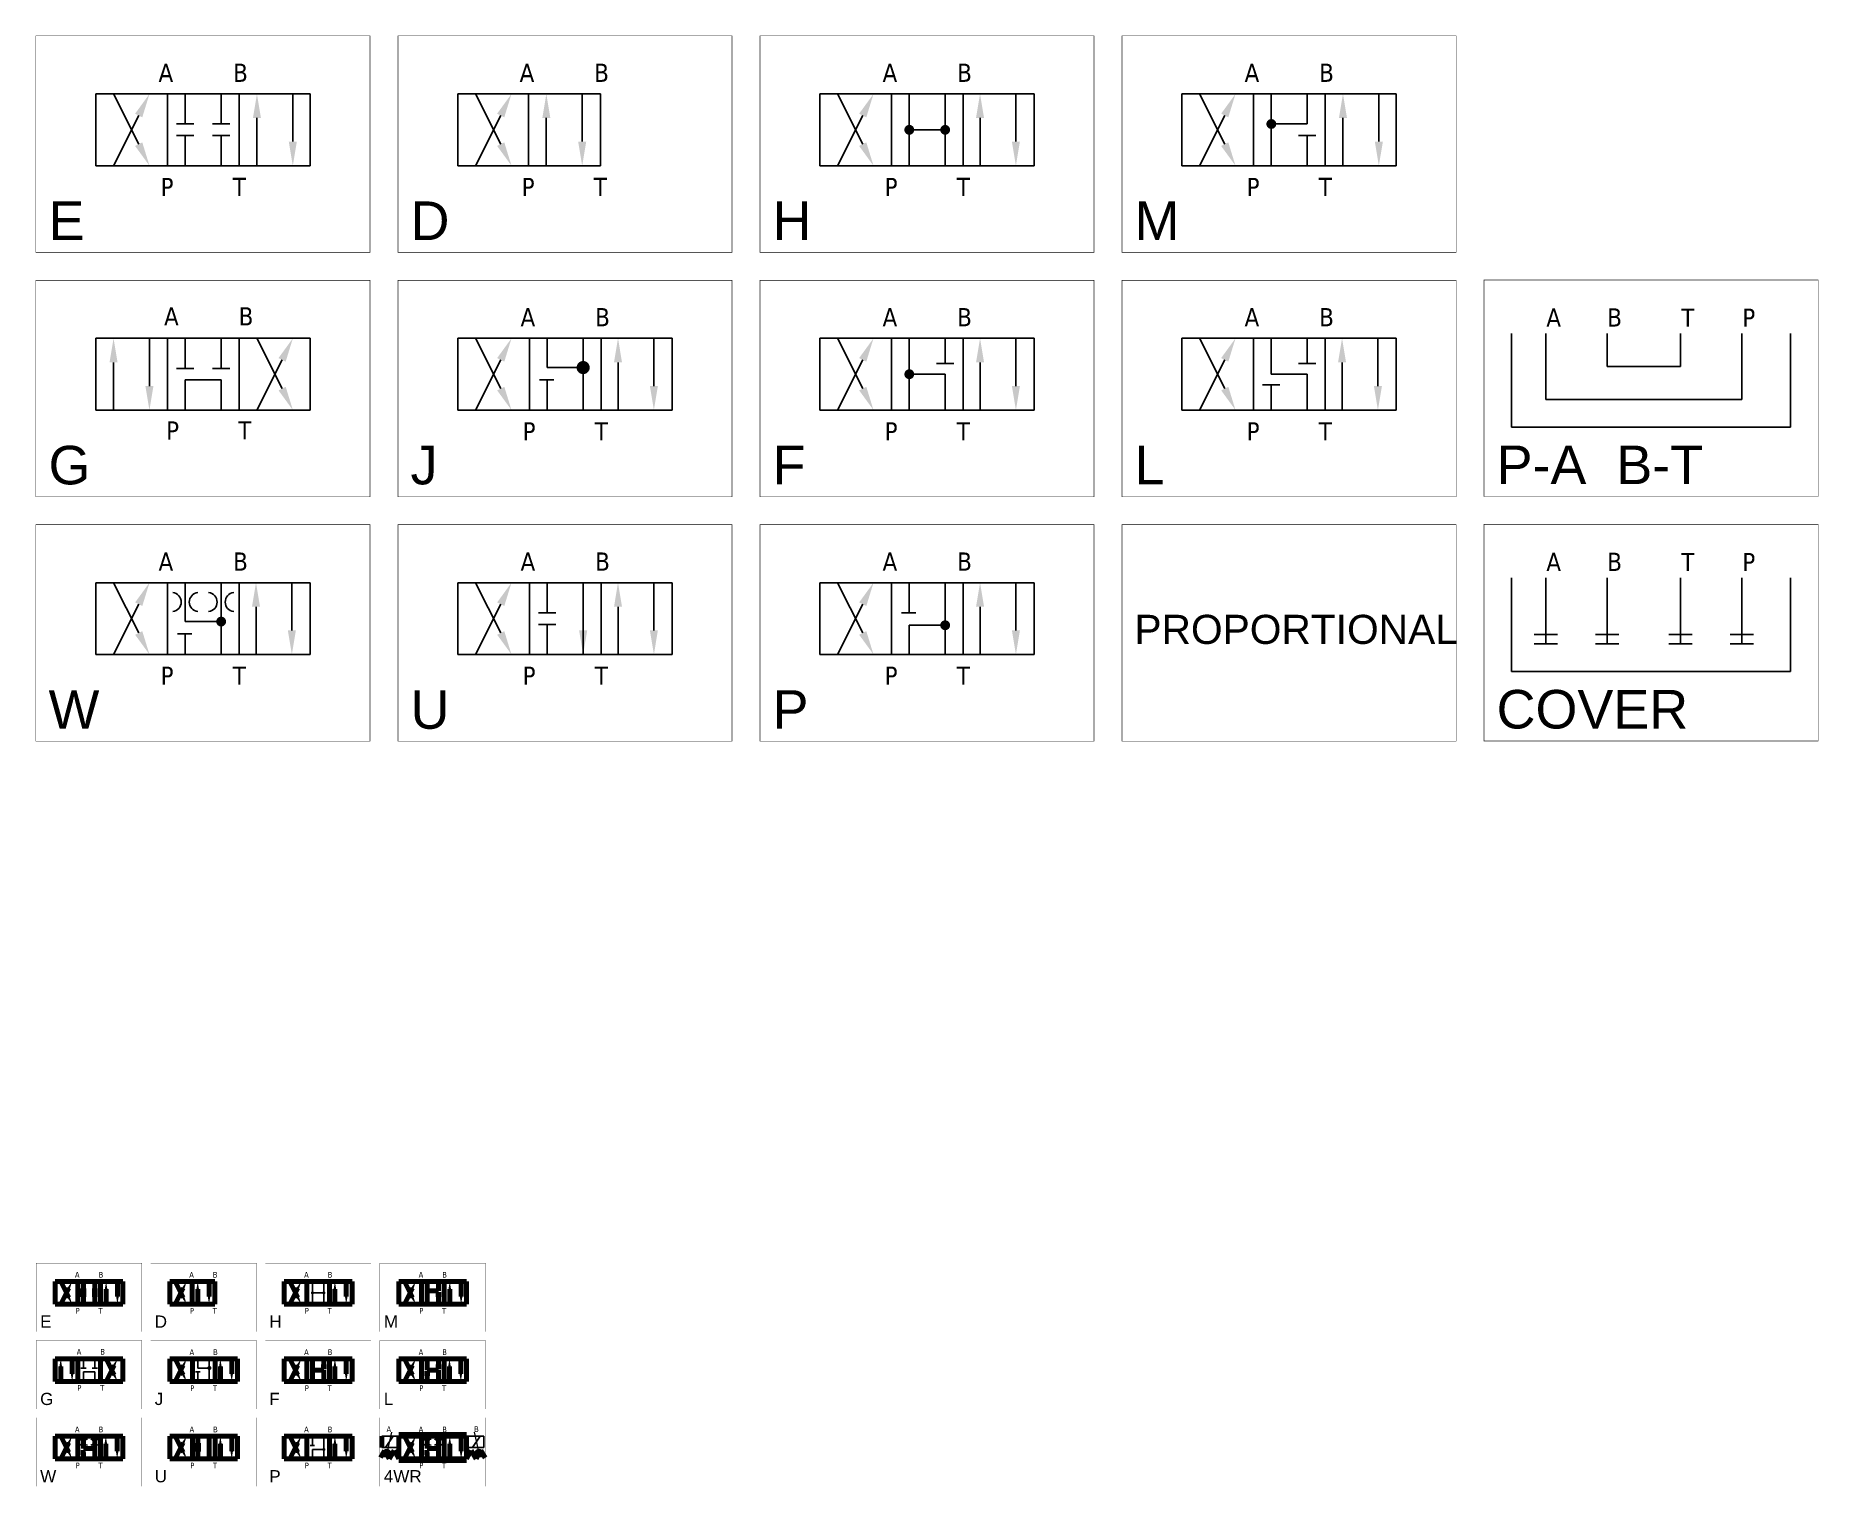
# Model space of a CAD drawing. Header units: inches. Extents: x 2.02 to 11.26, y 2.44 to 9.96.
import ezdxf
from ezdxf.enums import TextEntityAlignment as Align

# ---------------------------------------------------------------- set-up
doc = ezdxf.new("R2010")
doc.units = ezdxf.units.IN
doc.header["$MEASUREMENT"] = 0
for name, color, linetype in [('L1SL', 2, 'Continuous'), ('LINE', 7, 'Continuous'), ('TEXT', 1, 'Continuous')]:
    doc.layers.add(name, color=color, linetype=linetype)
doc.styles.add('SIMPLEX', font='tahoma.ttf')
doc.styles.get("Standard").update_dxf_attribs({"font": 'arial.ttf'})

# ---------------------------------------------------------------- blocks, each defined once
blk = doc.blocks.new('3C')
at = {"layer": 'LINE'}
for p, q in [((0, 0.3726), (0, 0.2166)), ((0.186, 0.3726), (0.186, 0.2166)), ((0.045, 0.2166), (-0.045, 0.2166)), ((0.231, 0.2166), (0.141, 0.2166)), ((0, 0), (0, 0.1563)), ((0.186, 0.1563), (0, 0.1563)), ((0.186, 0), (0.186, 0.1563))]:
    blk.add_line(p, q, dxfattribs=at)
blk = doc.blocks.new('2C')
at = {"layer": 'LINE'}
for p, q in [((0, 0), (0, 0.3726)), ((0.186, 0), (0.186, 0.3726)), ((0.186, 0.1863), (0, 0.1863))]:
    blk.add_line(p, q, dxfattribs=at)
blk = doc.blocks.new('DOT')
at = {"const_width": 0.034}
blk.add_lwpolyline([(-0.017, 0, 1), (0.017, 0, 1)], format="xyb", close=True, dxfattribs=at)
blk = doc.blocks.new('7C')
at = {"layer": 'LINE'}
for p, q in [((0, 0.3726), (0, 0.2208)), ((0.186, 0.3726), (0.186, 0.2208)), ((0, 0.2208), (0.186, 0.2208)), ((0.186, 0.2208), (0.186, 0.1563)), ((-0.0405, 0.1563), (0.0347, 0.1563)), ((0, 0), (0, 0.1563)), ((0.186, 0), (0.186, 0.1563))]:
    blk.add_line(p, q, dxfattribs=at)
blk = doc.blocks.new('orifice')
at = {"layer": 'LINE'}
for centre, start, end in [((-0.094, 0), 276.3952, 83.6048), ((0.094, 0), 96.3952, 263.6048)]:
    blk.add_arc(centre, 0.0661, start, end, dxfattribs=at)
blk = doc.blocks.new('S2', base_point=(-18.964, -16.127))
at = {"layer": 'LINE'}
for p, q in [((-18.964, -16.127), (-19.244, -16.127)), ((-19.244, -16.127), (-19.244, -16.313)), ((-19.244, -16.313), (-18.964, -16.313)), ((-19.181, -16.313), (-19.057, -16.127))]:
    blk.add_line(p, q, dxfattribs=at)
blk = doc.blocks.new('S1', base_point=(-17.853, -16.127))
at = {"layer": 'LINE'}
for p, q in [((-17.853, -16.127), (-17.57, -16.127)), ((-17.57, -16.313), (-17.853, -16.313)), ((-17.756, -16.313), (-17.632, -16.127)), ((-17.57, -16.127), (-17.57, -16.313))]:
    blk.add_line(p, q, dxfattribs=at)
blk = doc.blocks.new('BREAK')
at = {"layer": 'LINE'}
for p, q in [((-0.0606, 0.0492), (0.0606, 0.0492)), ((-0.0606, 0), (0.0606, 0))]:
    blk.add_line(p, q, dxfattribs=at)

msp = doc.modelspace()

# ---------------------------------------------------------------- hatches: boundary and pattern name
at = {"lineweight": 200}
h = msp.add_hatch(color=7, dxfattribs=at)
h.dxf.hatch_style = 2
h.paths.add_polyline_path([(3.8332, 2.5914), (3.847, 2.6179), (3.8319, 2.6213)])
h = msp.add_hatch(color=7, dxfattribs=at)
h.dxf.hatch_style = 2
h.paths.add_polyline_path([(4.3194, 2.5914), (4.3207, 2.6213), (4.3056, 2.6179)])

# ---------------------------------------------------------------- linework, layer by layer
at = {"transparency": 33554687}
for p, q in [((10.1669, 8.2478), (10.5469, 8.2478)), ((9.8487, 8.0763), (10.8652, 8.0763))]:
    msp.add_line(p, q, dxfattribs=at)
at = {"color": 7, "lineweight": 15, "transparency": 33554687, "extrusion": (0, 0, -1)}
for points in [[(-3.8621, 2.7212), (-3.8395, 2.6196)], [(-4.2905, 2.7212), (-4.3131, 2.6196)]]:
    msp.add_lwpolyline(points, dxfattribs=at)
at = {"color": 7, "lineweight": 200, "transparency": 33554687, "extrusion": (0, 0, -1)}
for points in [[(-3.847, 2.6179), (-3.8319, 2.6213)], [(-3.8319, 2.6213), (-3.8332, 2.5914)], [(-3.8332, 2.5914), (-3.847, 2.6179)], [(-4.3056, 2.6179), (-4.3207, 2.6213)], [(-4.3194, 2.5914), (-4.3056, 2.6179)], [(-4.3207, 2.6213), (-4.3194, 2.5914)]]:
    msp.add_lwpolyline(points, dxfattribs=at)
at = {"lineweight": 200, "extrusion": (0, 0, -1)}
for points in [[(-3.8332, 2.5914), (-3.847, 2.6179), (-3.8319, 2.6213)], [(-4.3194, 2.5914), (-4.3207, 2.6213), (-4.3056, 2.6179)]]:
    msp.add_lwpolyline(points, close=True, dxfattribs=at)
at = {"layer": 'L1SL', "color": 7, "lineweight": -3, "transparency": 33554687}
for p, q in [((2.3293, 9.6621), (3.4399, 9.6621)), ((2.3293, 9.2894), (2.3293, 9.6621)), ((2.5513, 9.4012), (2.4209, 9.6621)), ((2.7011, 9.2894), (2.7011, 9.6621)), ((2.7928, 9.5061), (2.7928, 9.6621)), ((2.9788, 9.5061), (2.9788, 9.6621)), ((3.0729, 9.2894), (3.0729, 9.6621)), ((3.3504, 9.4144), (3.3504, 9.6621)), ((3.4399, 9.6621), (3.4399, 9.2894)), ((2.5513, 9.5502), (2.4209, 9.2894)), ((3.1644, 9.5371), (3.1644, 9.2894)), ((2.8378, 9.5061), (2.7478, 9.5061)), ((2.8378, 9.4458), (2.7478, 9.4458)), ((2.7928, 9.4458), (2.7928, 9.2894)), ((3.0238, 9.5061), (2.9338, 9.5061)), ((3.0238, 9.4458), (2.9338, 9.4458)), ((2.9788, 9.4458), (2.9788, 9.2894)), ((3.4399, 9.2894), (2.3293, 9.2894))]:
    msp.add_line(p, q, dxfattribs=at)
at = {"layer": 'L1SL', "color": 7, "lineweight": 200, "transparency": 33554687}
for p, q in [((2.1179, 3.5021), (2.4693, 3.5021)), ((2.1179, 3.3842), (2.1179, 3.5021)), ((2.1882, 3.4196), (2.1469, 3.5021)), ((2.1882, 3.4667), (2.1469, 3.3842)), ((2.2356, 3.3842), (2.2356, 3.5021)), ((2.2788, 3.4527), (2.2503, 3.4527)), ((2.2788, 3.4337), (2.2503, 3.4337)), ((2.2646, 3.4527), (2.2646, 3.5021)), ((2.2646, 3.4337), (2.2646, 3.3842)), ((2.3377, 3.4527), (2.3092, 3.4527)), ((2.3377, 3.4337), (2.3092, 3.4337)), ((2.3234, 3.4527), (2.3234, 3.5021)), ((2.3234, 3.4337), (2.3234, 3.3842)), ((2.3532, 3.3842), (2.3532, 3.5021)), ((2.3822, 3.4625), (2.3822, 3.3842)), ((2.441, 3.4237), (2.441, 3.5021)), ((2.4693, 3.5021), (2.4693, 3.3842)), ((2.4693, 3.3842), (2.1179, 3.3842))]:
    msp.add_line(p, q, dxfattribs=at)
at = {"layer": 'L1SL', "color": 6}
for points, const_width in [([(2.0182, 8.8399), (2.0182, 9.963), (3.751, 9.963), (3.751, 8.8399)], 0.00257), ([(3.8955, 8.8399), (3.8955, 9.963), (5.6283, 9.963), (5.6283, 8.8399)], 0.00257), ([(5.7728, 8.8399), (5.7728, 9.963), (7.5056, 9.963), (7.5056, 8.8399)], 0.00257), ([(7.6501, 8.8399), (7.6501, 9.963), (9.3829, 9.963), (9.3829, 8.8399)], 0.00257), ([(2.0182, 7.5723), (2.0182, 8.6954), (3.751, 8.6954), (3.751, 7.5723)], 0.00257), ([(3.8955, 7.5723), (3.8955, 8.6954), (5.6283, 8.6954), (5.6283, 7.5723)], 0.00257), ([(5.7728, 7.5723), (5.7728, 8.6954), (7.5056, 8.6954), (7.5056, 7.5723)], 0.00257), ([(7.6501, 7.5723), (7.6501, 8.6954), (9.3829, 8.6954), (9.3829, 7.5723)], 0.00257), ([(9.5274, 7.5736), (9.5274, 8.6967), (11.2602, 8.6967), (11.2602, 7.5736)], 0.00257), ([(2.0182, 6.3046), (2.0182, 7.4278), (3.751, 7.4278), (3.751, 6.3046)], 0.00257), ([(3.8955, 6.3046), (3.8955, 7.4278), (5.6283, 7.4278), (5.6283, 6.3046)], 0.00257), ([(5.7728, 6.3046), (5.7728, 7.4278), (7.5056, 7.4278), (7.5056, 6.3046)], 0.00257), ([(7.6501, 6.3046), (7.6501, 7.4278), (9.3829, 7.4278), (9.3829, 6.3046)], 0.00257), ([(9.5274, 6.3059), (9.5274, 7.429), (11.2602, 7.429), (11.2602, 6.3059)], 0.00257), ([(2.0194, 3.2419), (2.0194, 3.5973), (2.5678, 3.5973), (2.5678, 3.2419)], 0.000812), ([(2.6135, 3.2419), (2.6135, 3.5973), (3.1618, 3.5973), (3.1618, 3.2419)], 0.000812), ([(3.2076, 3.2419), (3.2076, 3.5973), (3.7559, 3.5973), (3.7559, 3.2419)], 0.000812), ([(3.8016, 3.2419), (3.8016, 3.5973), (4.35, 3.5973), (4.35, 3.2419)], 0.000812), ([(2.0194, 2.8408), (2.0194, 3.1962), (2.5678, 3.1962), (2.5678, 2.8408)], 0.000812), ([(2.6135, 2.8408), (2.6135, 3.1962), (3.1618, 3.1962), (3.1618, 2.8408)], 0.000812), ([(3.2076, 2.8408), (3.2076, 3.1962), (3.7559, 3.1962), (3.7559, 2.8408)], 0.000812), ([(3.8016, 2.8408), (3.8016, 3.1962), (4.35, 3.1962), (4.35, 2.8408)], 0.000812), ([(2.0194, 2.4397), (2.0194, 2.7951), (2.5678, 2.7951), (2.5678, 2.4397)], 0.000812), ([(2.6135, 2.4397), (2.6135, 2.7951), (3.1618, 2.7951), (3.1618, 2.4397)], 0.000812), ([(3.2076, 2.4397), (3.2076, 2.7951), (3.7559, 2.7951), (3.7559, 2.4397)], 0.000812), ([(3.8016, 2.4397), (3.8016, 2.7951), (4.35, 2.7951), (4.35, 2.4397)], 0.000812)]:
    msp.add_lwpolyline(points, close=True, dxfattribs=dict(at, const_width=const_width))
at = {"layer": 'L1SL', "color": 7, "lineweight": -3, "transparency": 33554687}
for points in [[(2.5699, 9.5409), (2.5327, 9.5596), (2.6072, 9.6621)], [(3.1436, 9.5371), (3.1853, 9.5371), (3.1644, 9.6621)], [(2.5327, 9.3919), (2.5699, 9.4106), (2.6072, 9.2894)], [(3.3713, 9.4144), (3.3296, 9.4144), (3.3504, 9.2894)]]:
    msp.add_solid(points, dxfattribs=at)
at = {"layer": 'L1SL', "color": 7, "lineweight": 200, "transparency": 33554687}
for points in [[(2.1941, 3.4638), (2.1823, 3.4697), (2.2058, 3.5021)], [(2.1823, 3.4166), (2.1941, 3.4225), (2.2058, 3.3842)], [(2.3756, 3.4625), (2.3888, 3.4625), (2.3822, 3.5021)], [(2.4476, 3.4237), (2.4344, 3.4237), (2.441, 3.3842)]]:
    msp.add_solid(points, dxfattribs=at)
at = {"layer": 'LINE', "color": 7}
for p, q in [((4.5735, 9.6621), (4.2066, 9.6621)), ((4.2066, 9.6621), (4.2066, 9.2894)), ((4.4286, 9.4012), (4.2982, 9.6621)), ((4.5735, 9.2894), (4.5735, 9.6621)), ((4.5735, 9.6621), (4.9454, 9.6621)), ((4.8511, 9.4144), (4.8511, 9.6621)), ((4.9454, 9.2894), (4.9454, 9.6621)), ((6.0839, 9.6621), (7.1945, 9.6621)), ((6.0839, 9.2894), (6.0839, 9.6621)), ((6.3059, 9.4012), (6.1755, 9.6621)), ((6.4557, 9.2894), (6.4557, 9.6621)), ((6.8275, 9.2894), (6.8275, 9.6621)), ((7.1002, 9.4144), (7.1002, 9.6621)), ((7.1945, 9.6621), (7.1945, 9.2894)), ((7.9612, 9.6621), (9.0718, 9.6621)), ((7.9612, 9.2894), (7.9612, 9.6621)), ((8.1832, 9.4012), (8.0528, 9.6621)), ((8.333, 9.2894), (8.333, 9.6621)), ((8.7048, 9.2894), (8.7048, 9.6621)), ((8.9823, 9.4144), (8.9823, 9.6621)), ((9.0718, 9.6621), (9.0718, 9.2894)), ((4.4286, 9.5502), (4.2982, 9.2894)), ((4.6651, 9.5371), (4.6651, 9.2894)), ((6.3059, 9.5502), (6.1755, 9.2894)), ((6.9142, 9.5371), (6.9142, 9.2894)), ((8.1832, 9.5502), (8.0528, 9.2894)), ((8.7963, 9.5371), (8.7963, 9.2894)), ((4.2066, 9.2894), (4.5735, 9.2894)), ((4.9454, 9.2894), (4.5735, 9.2894)), ((7.1945, 9.2894), (6.0839, 9.2894)), ((9.0718, 9.2894), (7.9612, 9.2894)), ((9.8487, 8.4193), (9.8487, 8.0763)), ((10.1669, 8.4193), (10.1669, 8.2478)), ((10.5469, 8.4193), (10.5469, 8.2478)), ((10.8652, 8.4193), (10.8652, 8.0763)), ((2.3293, 8.3944), (3.4399, 8.3944)), ((2.3293, 8.0218), (2.3293, 8.3944)), ((2.6068, 8.1468), (2.6068, 8.3944)), ((2.7011, 8.0218), (2.7011, 8.3944)), ((3.0729, 8.0218), (3.0729, 8.3944)), ((3.2949, 8.1336), (3.1645, 8.3944)), ((3.4399, 8.3944), (3.4399, 8.0218)), ((4.2066, 8.0218), (4.2066, 8.3944)), ((4.2066, 8.3944), (5.3172, 8.3944)), ((4.4286, 8.1336), (4.2982, 8.3944)), ((4.5784, 8.0218), (4.5784, 8.3944)), ((4.9502, 8.0218), (4.9502, 8.3944)), ((5.2229, 8.1468), (5.2229, 8.3944)), ((5.3172, 8.3944), (5.3172, 8.0218)), ((6.0839, 8.3944), (7.1945, 8.3944)), ((6.0839, 8.0218), (6.0839, 8.3944)), ((6.3059, 8.1336), (6.1755, 8.3944)), ((6.4557, 8.0218), (6.4557, 8.3944)), ((6.5474, 8.0218), (6.5474, 8.3944)), ((6.7334, 8.3944), (6.7334, 8.2634)), ((6.8275, 8.0218), (6.8275, 8.3944)), ((7.1002, 8.1468), (7.1002, 8.3944)), ((7.1945, 8.3944), (7.1945, 8.0218)), ((7.9612, 8.3944), (9.0718, 8.3944)), ((7.9612, 8.0218), (7.9612, 8.3944)), ((8.1832, 8.1336), (8.0528, 8.3944)), ((8.333, 8.0218), (8.333, 8.3944)), ((8.4247, 8.2081), (8.4247, 8.3944)), ((8.6107, 8.3944), (8.6107, 8.2634)), ((8.7048, 8.0218), (8.7048, 8.3944)), ((8.9775, 8.1468), (8.9775, 8.3944)), ((9.0718, 8.3944), (9.0718, 8.0218)), ((2.4208, 8.2694), (2.4208, 8.0218)), ((3.2949, 8.2826), (3.1645, 8.0218)), ((4.4286, 8.2826), (4.2982, 8.0218)), ((5.0369, 8.2694), (5.0369, 8.0218)), ((6.3059, 8.2826), (6.1755, 8.0218)), ((6.7784, 8.2634), (6.6884, 8.2634)), ((6.9142, 8.2694), (6.9142, 8.0218)), ((8.1832, 8.2826), (8.0528, 8.0218)), ((8.6557, 8.2634), (8.5657, 8.2634)), ((8.7915, 8.2694), (8.7915, 8.0218)), ((6.7334, 8.2081), (6.5474, 8.2081)), ((6.7334, 8.0218), (6.7334, 8.2081)), ((8.3797, 8.1528), (8.4697, 8.1528)), ((8.6107, 8.2081), (8.4247, 8.2081)), ((8.4247, 8.0218), (8.4247, 8.1528)), ((8.6107, 8.0218), (8.6107, 8.2081)), ((3.4399, 8.0218), (2.3293, 8.0218)), ((5.3172, 8.0218), (4.2066, 8.0218)), ((7.1945, 8.0218), (6.0839, 8.0218)), ((9.0718, 8.0218), (7.9612, 8.0218)), ((2.3293, 6.7542), (2.3293, 7.1268)), ((2.3293, 7.1268), (3.4399, 7.1268)), ((2.5513, 6.866), (2.4209, 7.1268)), ((2.7011, 6.7542), (2.7011, 7.1268)), ((2.7928, 7.1268), (2.7928, 6.925)), ((2.9788, 7.1268), (2.9788, 6.925)), ((3.0729, 6.7542), (3.0729, 7.1268)), ((3.3456, 6.8792), (3.3456, 7.1268)), ((3.4399, 7.1268), (3.4399, 6.7542)), ((4.2066, 6.7542), (4.2066, 7.1268)), ((4.2066, 7.1268), (5.3172, 7.1268)), ((4.4286, 6.866), (4.2982, 7.1268)), ((4.5784, 6.7542), (4.5784, 7.1268)), ((4.9502, 6.7542), (4.9502, 7.1268)), ((5.2229, 6.8792), (5.2229, 7.1268)), ((5.3172, 7.1268), (5.3172, 6.7542)), ((6.0839, 6.7542), (6.0839, 7.1268)), ((6.0839, 7.1268), (7.1945, 7.1268)), ((6.3059, 6.866), (6.1755, 7.1268)), ((6.4557, 6.7542), (6.4557, 7.1268)), ((6.8275, 6.7542), (6.8275, 7.1268)), ((7.1002, 6.8792), (7.1002, 7.1268)), ((7.1945, 7.1268), (7.1945, 6.7542)), ((9.8487, 7.1517), (9.8487, 6.8087)), ((10.1669, 7.1517), (10.1669, 6.8087)), ((10.5469, 7.1517), (10.5469, 6.8087)), ((10.8652, 7.1517), (10.8652, 6.8087)), ((2.5513, 7.015), (2.4209, 6.7542)), ((3.1596, 7.0018), (3.1596, 6.7542)), ((4.4286, 7.015), (4.2982, 6.7542)), ((5.0369, 7.0018), (5.0369, 6.7542)), ((6.3059, 7.015), (6.1755, 6.7542)), ((6.9142, 7.0018), (6.9142, 6.7542)), ((2.7524, 6.8606), (2.8276, 6.8606)), ((2.7928, 6.925), (2.9788, 6.925)), ((2.7928, 6.7542), (2.7928, 6.8606)), ((2.9788, 6.925), (2.9788, 6.8606)), ((2.9788, 6.7542), (2.9788, 6.8606)), ((3.4399, 6.7542), (2.3293, 6.7542)), ((5.3172, 6.7542), (4.2066, 6.7542)), ((7.1945, 6.7542), (6.0839, 6.7542))]:
    msp.add_line(p, q, dxfattribs=at)
at = {"layer": 'LINE'}
for p, q in [((8.4247, 9.2894), (8.4247, 9.6621)), ((8.6107, 9.6621), (8.6107, 9.5061)), ((8.6107, 9.5061), (8.4247, 9.5061)), ((8.6557, 9.4458), (8.5657, 9.4458)), ((8.6107, 9.2894), (8.6107, 9.4458)), ((4.6701, 7.1268), (4.6701, 6.9708)), ((4.8561, 6.7542), (4.8561, 7.1268)), ((4.7151, 6.9708), (4.6251, 6.9708)), ((4.7151, 6.9106), (4.6251, 6.9106)), ((4.6701, 6.7542), (4.6701, 6.9106))]:
    msp.add_line(p, q, dxfattribs=at)
at = {"layer": 'LINE', "color": 6}
for p, q in [((9.6706, 7.934), (9.6706, 8.4193)), ((11.117, 8.4193), (11.117, 7.934)), ((11.117, 7.934), (9.6706, 7.934)), ((9.6706, 6.6664), (9.6706, 7.1517)), ((11.117, 7.1517), (11.117, 6.6664)), ((11.117, 6.6664), (9.6706, 6.6664))]:
    msp.add_line(p, q, dxfattribs=at)
at = {"layer": 'LINE', "color": 7, "lineweight": 200}
for p, q in [((2.8281, 3.5021), (2.712, 3.5021)), ((2.712, 3.5021), (2.712, 3.3842)), ((2.7822, 3.4196), (2.741, 3.5021)), ((2.7822, 3.4667), (2.741, 3.3842)), ((2.8281, 3.3842), (2.8281, 3.5021)), ((2.8281, 3.5021), (2.9457, 3.5021)), ((2.8571, 3.4625), (2.8571, 3.3842)), ((2.9159, 3.4237), (2.9159, 3.5021)), ((2.9457, 3.3842), (2.9457, 3.5021)), ((3.306, 3.5021), (3.6575, 3.5021)), ((3.306, 3.3842), (3.306, 3.5021)), ((3.3763, 3.4196), (3.335, 3.5021)), ((3.3763, 3.4667), (3.335, 3.3842)), ((3.4237, 3.3842), (3.4237, 3.5021)), ((3.5413, 3.3842), (3.5413, 3.5021)), ((3.5688, 3.4625), (3.5688, 3.3842)), ((3.6276, 3.4237), (3.6276, 3.5021)), ((3.6575, 3.5021), (3.6575, 3.3842)), ((3.9001, 3.5021), (4.2515, 3.5021)), ((3.9001, 3.3842), (3.9001, 3.5021)), ((3.9703, 3.4196), (3.9291, 3.5021)), ((3.9703, 3.4667), (3.9291, 3.3842)), ((4.0177, 3.3842), (4.0177, 3.5021)), ((4.1354, 3.3842), (4.1354, 3.5021)), ((4.1644, 3.4625), (4.1644, 3.3842)), ((4.2232, 3.4237), (4.2232, 3.5021)), ((4.2515, 3.5021), (4.2515, 3.3842)), ((2.712, 3.3842), (2.8281, 3.3842)), ((2.9457, 3.3842), (2.8281, 3.3842)), ((3.6575, 3.3842), (3.306, 3.3842)), ((4.2515, 3.3842), (3.9001, 3.3842)), ((2.1179, 3.101), (2.4693, 3.101)), ((2.1179, 2.983), (2.1179, 3.101)), ((2.1469, 3.0614), (2.1469, 2.983)), ((2.2057, 3.0226), (2.2057, 3.101)), ((2.2356, 2.983), (2.2356, 3.101)), ((2.3532, 2.983), (2.3532, 3.101)), ((2.4235, 3.0184), (2.3822, 3.101)), ((2.4235, 3.0656), (2.3822, 2.983)), ((2.4693, 3.101), (2.4693, 2.983)), ((2.712, 2.983), (2.712, 3.101)), ((2.712, 3.101), (3.0634, 3.101)), ((2.7822, 3.0184), (2.741, 3.101)), ((2.7822, 3.0656), (2.741, 2.983)), ((2.8296, 2.983), (2.8296, 3.101)), ((2.9473, 2.983), (2.9473, 3.101)), ((2.9747, 3.0614), (2.9747, 2.983)), ((3.0336, 3.0226), (3.0336, 3.101)), ((3.0634, 3.101), (3.0634, 2.983)), ((3.306, 3.101), (3.6575, 3.101)), ((3.306, 2.983), (3.306, 3.101)), ((3.3763, 3.0184), (3.335, 3.101)), ((3.3763, 3.0656), (3.335, 2.983)), ((3.4237, 2.983), (3.4237, 3.101)), ((3.4527, 2.983), (3.4527, 3.101)), ((3.5258, 3.0595), (3.4973, 3.0595)), ((3.5116, 3.101), (3.5116, 3.0595)), ((3.5413, 2.983), (3.5413, 3.101)), ((3.5688, 3.0614), (3.5688, 2.983)), ((3.6276, 3.0226), (3.6276, 3.101)), ((3.6575, 3.101), (3.6575, 2.983)), ((3.9001, 3.101), (4.2515, 3.101)), ((3.9001, 2.983), (3.9001, 3.101)), ((3.9703, 3.0184), (3.9291, 3.101)), ((3.9703, 3.0656), (3.9291, 2.983)), ((4.0177, 2.983), (4.0177, 3.101)), ((4.0468, 3.042), (4.0468, 3.101)), ((4.1199, 3.0595), (4.0914, 3.0595)), ((4.1056, 3.101), (4.1056, 3.0595)), ((4.1354, 2.983), (4.1354, 3.101)), ((4.1628, 3.0614), (4.1628, 2.983)), ((4.2217, 3.0226), (4.2217, 3.101)), ((4.2515, 3.101), (4.2515, 2.983)), ((2.4693, 2.983), (2.1179, 2.983)), ((3.0634, 2.983), (2.712, 2.983)), ((3.6575, 2.983), (3.306, 2.983)), ((3.5116, 3.042), (3.4527, 3.042)), ((3.5116, 2.983), (3.5116, 3.042)), ((4.2515, 2.983), (3.9001, 2.983)), ((4.0325, 3.0245), (4.061, 3.0245)), ((4.1056, 3.042), (4.0468, 3.042)), ((4.0468, 2.983), (4.0468, 3.0245)), ((4.1056, 2.983), (4.1056, 3.042)), ((2.1179, 2.5819), (2.1179, 2.6998)), ((2.1179, 2.6998), (2.4693, 2.6998)), ((2.1882, 2.6173), (2.1469, 2.6998)), ((2.2356, 2.5819), (2.2356, 2.6998)), ((2.2646, 2.6998), (2.2646, 2.636)), ((2.3234, 2.6998), (2.3234, 2.636)), ((2.3532, 2.5819), (2.3532, 2.6998)), ((2.4395, 2.6215), (2.4395, 2.6998)), ((2.4693, 2.6998), (2.4693, 2.5819)), ((2.712, 2.5819), (2.712, 2.6998)), ((2.712, 2.6998), (3.0634, 2.6998)), ((2.7822, 2.6173), (2.741, 2.6998)), ((2.8296, 2.5819), (2.8296, 2.6998)), ((2.9473, 2.5819), (2.9473, 2.6998)), ((3.0336, 2.6215), (3.0336, 2.6998)), ((3.0634, 2.6998), (3.0634, 2.5819)), ((3.306, 2.5819), (3.306, 2.6998)), ((3.306, 2.6998), (3.6575, 2.6998)), ((3.3763, 2.6173), (3.335, 2.6998)), ((3.4237, 2.5819), (3.4237, 2.6998)), ((3.5413, 2.5819), (3.5413, 2.6998)), ((3.6276, 2.6215), (3.6276, 2.6998)), ((3.6575, 2.6998), (3.6575, 2.5819)), ((3.8113, 2.641), (3.8113, 2.6998)), ((3.9001, 2.6998), (4.2515, 2.6998)), ((3.9001, 2.5819), (3.9001, 2.6998)), ((3.9703, 2.6173), (3.9291, 2.6998)), ((4.0177, 2.5819), (4.0177, 2.6998)), ((4.0468, 2.6998), (4.0468, 2.636)), ((4.1056, 2.6998), (4.1056, 2.636)), ((4.1354, 2.5819), (4.1354, 2.6998)), ((4.2232, 2.6215), (4.2232, 2.6998)), ((4.2515, 2.6998), (4.2515, 2.5819)), ((2.1882, 2.6644), (2.1469, 2.5819)), ((2.2518, 2.6156), (2.2756, 2.6156)), ((2.2646, 2.636), (2.3234, 2.636)), ((2.2646, 2.5819), (2.2646, 2.6156)), ((2.3234, 2.636), (2.3234, 2.6156)), ((2.3234, 2.5819), (2.3234, 2.6156)), ((2.3806, 2.6603), (2.3806, 2.5819)), ((2.7822, 2.6644), (2.741, 2.5819)), ((2.9747, 2.6603), (2.9747, 2.5819)), ((3.3763, 2.6644), (3.335, 2.5819)), ((3.5688, 2.6603), (3.5688, 2.5819)), ((3.8049, 2.5884), (3.8259, 2.6247)), ((3.8259, 2.6247), (3.8506, 2.5819)), ((3.8506, 2.5819), (3.8754, 2.6247)), ((3.8754, 2.6247), (3.9001, 2.5819)), ((3.9703, 2.6644), (3.9291, 2.5819)), ((4.034, 2.6156), (4.0578, 2.6156)), ((4.0468, 2.636), (4.1056, 2.636)), ((4.0468, 2.5819), (4.0468, 2.6156)), ((4.1056, 2.636), (4.1056, 2.6156)), ((4.1056, 2.5819), (4.1056, 2.6156)), ((4.1644, 2.6603), (4.1644, 2.5819)), ((4.2515, 2.5819), (4.2762, 2.6247)), ((4.2762, 2.6247), (4.301, 2.5819)), ((4.301, 2.5819), (4.3257, 2.6247)), ((4.3257, 2.6247), (4.3477, 2.5866)), ((2.4693, 2.5819), (2.1179, 2.5819)), ((3.0634, 2.5819), (2.712, 2.5819)), ((3.6575, 2.5819), (3.306, 2.5819)), ((4.2515, 2.5819), (3.9001, 2.5819))]:
    msp.add_line(p, q, dxfattribs=at)
at = {"layer": 'LINE', "lineweight": 200}
for p, q in [((4.0468, 3.3842), (4.0468, 3.5021)), ((4.1056, 3.4527), (4.0468, 3.4527)), ((4.1199, 3.4337), (4.0914, 3.4337)), ((4.1056, 3.5021), (4.1056, 3.4527)), ((4.1056, 3.3842), (4.1056, 3.4337)), ((2.8586, 2.6998), (2.8586, 2.6505)), ((2.9175, 2.5819), (2.9175, 2.6998)), ((4.2515, 2.7084), (3.9001, 2.7084)), ((2.8729, 2.6505), (2.8444, 2.6505)), ((2.8729, 2.6314), (2.8444, 2.6314)), ((2.8586, 2.5819), (2.8586, 2.6314)), ((4.2515, 2.5733), (3.9001, 2.5733))]:
    msp.add_line(p, q, dxfattribs=at)
at = {"layer": 'LINE', "const_width": 0.0255}
msp.add_lwpolyline([(8.4247, 9.5188, 1), (8.4247, 9.4933, 1)], format="xyb", close=True, dxfattribs=at)
at = {"layer": 'LINE', "lineweight": 200, "const_width": 0.00807}
msp.add_lwpolyline([(4.0468, 3.4568, 1), (4.0468, 3.4487, 1)], format="xyb", close=True, dxfattribs=at)
at = {"layer": 'LINE', "color": 7}
for points in [[(4.4472, 9.5409), (4.41, 9.5596), (4.4845, 9.6621)], [(4.6443, 9.5371), (4.6859, 9.5371), (4.6651, 9.6621)], [(6.3245, 9.5409), (6.2873, 9.5596), (6.3618, 9.6621)], [(6.8934, 9.5371), (6.935, 9.5371), (6.9142, 9.6621)], [(8.2018, 9.5409), (8.1646, 9.5596), (8.2391, 9.6621)], [(8.7755, 9.5371), (8.8172, 9.5371), (8.7963, 9.6621)], [(4.41, 9.3919), (4.4472, 9.4106), (4.4845, 9.2894)], [(4.8719, 9.4144), (4.8303, 9.4144), (4.8511, 9.2894)], [(6.2873, 9.3919), (6.3245, 9.4106), (6.3618, 9.2894)], [(7.121, 9.4144), (7.0794, 9.4144), (7.1002, 9.2894)], [(8.1646, 9.3919), (8.2018, 9.4106), (8.2391, 9.2894)], [(9.0032, 9.4144), (8.9615, 9.4144), (8.9823, 9.2894)], [(2.4, 8.2694), (2.4417, 8.2694), (2.4208, 8.3944)], [(3.3136, 8.2733), (3.2763, 8.2919), (3.3508, 8.3944)], [(4.4472, 8.2733), (4.41, 8.2919), (4.4845, 8.3944)], [(5.0161, 8.2694), (5.0577, 8.2694), (5.0369, 8.3944)], [(6.3245, 8.2733), (6.2873, 8.2919), (6.3618, 8.3944)], [(6.8934, 8.2694), (6.935, 8.2694), (6.9142, 8.3944)], [(8.2018, 8.2733), (8.1646, 8.2919), (8.2391, 8.3944)], [(8.7707, 8.2694), (8.8123, 8.2694), (8.7915, 8.3944)], [(2.6277, 8.1468), (2.586, 8.1468), (2.6068, 8.0218)], [(3.2763, 8.1243), (3.3136, 8.1429), (3.3508, 8.0218)], [(4.41, 8.1243), (4.4472, 8.1429), (4.4845, 8.0218)], [(5.2437, 8.1468), (5.2021, 8.1468), (5.2229, 8.0218)], [(6.2873, 8.1243), (6.3245, 8.1429), (6.3618, 8.0218)], [(7.121, 8.1468), (7.0794, 8.1468), (7.1002, 8.0218)], [(8.1646, 8.1243), (8.2018, 8.1429), (8.2391, 8.0218)], [(8.9983, 8.1468), (8.9567, 8.1468), (8.9775, 8.0218)], [(2.5699, 7.0057), (2.5327, 7.0243), (2.6072, 7.1268)], [(3.1388, 7.0018), (3.1804, 7.0018), (3.1596, 7.1268)], [(4.4472, 7.0057), (4.41, 7.0243), (4.4845, 7.1268)], [(5.0161, 7.0018), (5.0577, 7.0018), (5.0369, 7.1268)], [(6.3245, 7.0057), (6.2873, 7.0243), (6.3618, 7.1268)], [(6.8934, 7.0018), (6.935, 7.0018), (6.9142, 7.1268)], [(2.5327, 6.8567), (2.5699, 6.8753), (2.6072, 6.7542)], [(3.3664, 6.8792), (3.3248, 6.8792), (3.3456, 6.7542)], [(4.41, 6.8567), (4.4472, 6.8753), (4.4845, 6.7542)], [(4.877, 6.8792), (4.8353, 6.8792), (4.8561, 6.7542)], [(5.2437, 6.8792), (5.2021, 6.8792), (5.2229, 6.7542)], [(6.2873, 6.8567), (6.3245, 6.8753), (6.3618, 6.7542)], [(7.121, 6.8792), (7.0794, 6.8792), (7.1002, 6.7542)]]:
    msp.add_solid(points, dxfattribs=at)
at = {"layer": 'LINE', "color": 7, "lineweight": 200}
for points in [[(2.7881, 3.4638), (2.7763, 3.4697), (2.7999, 3.5021)], [(2.7763, 3.4166), (2.7881, 3.4225), (2.7999, 3.3842)], [(2.8505, 3.4625), (2.8636, 3.4625), (2.8571, 3.5021)], [(2.9225, 3.4237), (2.9093, 3.4237), (2.9159, 3.3842)], [(3.3822, 3.4638), (3.3704, 3.4697), (3.394, 3.5021)], [(3.3704, 3.4166), (3.3822, 3.4225), (3.394, 3.3842)], [(3.5622, 3.4625), (3.5754, 3.4625), (3.5688, 3.5021)], [(3.6342, 3.4237), (3.621, 3.4237), (3.6276, 3.3842)], [(3.9762, 3.4638), (3.9644, 3.4697), (3.988, 3.5021)], [(3.9644, 3.4166), (3.9762, 3.4225), (3.988, 3.3842)], [(4.1578, 3.4625), (4.1709, 3.4625), (4.1644, 3.5021)], [(4.2298, 3.4237), (4.2166, 3.4237), (4.2232, 3.3842)], [(2.1403, 3.0614), (2.1535, 3.0614), (2.1469, 3.101)], [(2.4294, 3.0626), (2.4176, 3.0685), (2.4412, 3.101)], [(2.7881, 3.0626), (2.7763, 3.0685), (2.7999, 3.101)], [(2.9681, 3.0614), (2.9813, 3.0614), (2.9747, 3.101)], [(3.3822, 3.0626), (3.3704, 3.0685), (3.394, 3.101)], [(3.5622, 3.0614), (3.5754, 3.0614), (3.5688, 3.101)], [(3.9762, 3.0626), (3.9644, 3.0685), (3.988, 3.101)], [(4.1562, 3.0614), (4.1694, 3.0614), (4.1628, 3.101)], [(2.2123, 3.0226), (2.1991, 3.0226), (2.2057, 2.983)], [(2.4176, 3.0155), (2.4294, 3.0214), (2.4412, 2.983)], [(2.7763, 3.0155), (2.7881, 3.0214), (2.7999, 2.983)], [(3.0402, 3.0226), (3.027, 3.0226), (3.0336, 2.983)], [(3.3704, 3.0155), (3.3822, 3.0214), (3.394, 2.983)], [(3.6342, 3.0226), (3.621, 3.0226), (3.6276, 2.983)], [(3.9644, 3.0155), (3.9762, 3.0214), (3.988, 2.983)], [(4.2283, 3.0226), (4.2151, 3.0226), (4.2217, 2.983)], [(2.1941, 2.6615), (2.1823, 2.6674), (2.2058, 2.6998)], [(2.3741, 2.6603), (2.3872, 2.6603), (2.3806, 2.6998)], [(2.7881, 2.6615), (2.7763, 2.6674), (2.7999, 2.6998)], [(2.9681, 2.6603), (2.9813, 2.6603), (2.9747, 2.6998)], [(3.3822, 2.6615), (3.3704, 2.6674), (3.394, 2.6998)], [(3.5622, 2.6603), (3.5754, 2.6603), (3.5688, 2.6998)], [(3.9762, 2.6615), (3.9644, 2.6674), (3.988, 2.6998)], [(4.1578, 2.6603), (4.1709, 2.6603), (4.1644, 2.6998)], [(2.1823, 2.6143), (2.1941, 2.6202), (2.2058, 2.5819)], [(2.4461, 2.6215), (2.4329, 2.6215), (2.4395, 2.5819)], [(2.7763, 2.6143), (2.7881, 2.6202), (2.7999, 2.5819)], [(2.9241, 2.6215), (2.9109, 2.6215), (2.9175, 2.5819)], [(3.0402, 2.6215), (3.027, 2.6215), (3.0336, 2.5819)], [(3.3704, 2.6143), (3.3822, 2.6202), (3.394, 2.5819)], [(3.6342, 2.6215), (3.621, 2.6215), (3.6276, 2.5819)], [(3.9644, 2.6143), (3.9762, 2.6202), (3.988, 2.5819)], [(4.2298, 2.6215), (4.2166, 2.6215), (4.2232, 2.5819)]]:
    msp.add_solid(points, dxfattribs=at)

# ---------------------------------------------------------------- block references
at = {"layer": 'LINE', "color": 7}
for name, p, rotation in [('2C', (6.7334, 9.6621), 180), ('3C', (2.7928, 8.0218), 360), ('7C', (4.6701, 8.0218), 360), ('DOT', (4.8561, 8.2426), 270)]:
    msp.add_blockref(name, p, dxfattribs=dict(at, rotation=rotation))
at = {"layer": 'LINE', "color": 7, "yscale": 0.75, "zscale": 0.75}
for name, p, xscale, rotation in [('DOT', (6.5474, 9.4757), 0.75, 270), ('DOT', (6.7334, 9.4757), 0.75, 270), ('DOT', (6.5474, 8.2081), 0.75, 270), ('orifice', (2.7928, 7.0259), 0.75, 180), ('orifice', (2.9788, 7.0259), 0.75, 180), ('DOT', (2.9788, 6.925), 0.75, 270), ('DOT', (6.7334, 6.906), -0.75, 270)]:
    msp.add_blockref(name, p, dxfattribs=dict(at, xscale=xscale, rotation=rotation))
at = {"layer": 'LINE', "color": 7, "xscale": -1, "rotation": 180}
msp.add_blockref('7C', (6.5474, 7.1268), dxfattribs=at)
at = {"layer": 'LINE'}
for p in [(9.8487, 6.8087), (10.1669, 6.8087), (10.5469, 6.8087), (10.8652, 6.8087)]:
    msp.add_blockref('BREAK', p, dxfattribs=at)
at = {"layer": 'LINE', "color": 7, "lineweight": 200}
for name, p, xscale, yscale, zscale, rotation in [('DOT', (3.4527, 3.4431), 0.2373322654150991, 0.2373322654150991, 0.2373322654150991, 270), ('2C', (3.5116, 3.5021), 0.3164430205534655, 0.3164430205534655, 0.3164430205534655, 180), ('DOT', (3.5116, 3.4431), 0.2373322654150991, 0.2373322654150991, 0.2373322654150991, 270), ('3C', (2.2646, 2.983), 0.3164430205534655, 0.3164430205534655, 0.3164430205534655, 360), ('7C', (2.8586, 2.983), 0.3164430205534655, 0.3164430205534655, 0.3164430205534655, 360), ('DOT', (2.9175, 3.0529), 0.3164430205534655, 0.3164430205534655, 0.3164430205534655, 270), ('DOT', (3.4527, 3.042), 0.2373322654150991, 0.2373322654150991, 0.2373322654150991, 270), ('orifice', (2.2646, 2.6679), 0.2373322654150991, 0.2373322654150991, 0.2373322654150991, 180), ('orifice', (2.3234, 2.6679), 0.2373322654150991, 0.2373322654150991, 0.2373322654150991, 180), ('7C', (3.4527, 2.6998), -0.3164430205534655, 0.3164430205534655, 0.3164430205534655, 180), ('S2', (3.9001, 2.6998), 0.3164430205534655, 0.3164430205534655, 0.3164430205534655, 360), ('orifice', (4.0468, 2.6679), 0.2373322654150991, 0.2373322654150991, 0.2373322654150991, 180), ('orifice', (4.1056, 2.6679), 0.2373322654150991, 0.2373322654150991, 0.2373322654150991, 180), ('S1', (4.2515, 2.6998), 0.3164430205534655, 0.3164430205534655, 0.3164430205534655, 360), ('DOT', (2.3234, 2.636), 0.2373322654150991, 0.2373322654150991, 0.2373322654150991, 270), ('DOT', (3.5116, 2.63), -0.2373322654150991, 0.2373322654150991, 0.2373322654150991, 270), ('DOT', (4.1056, 2.636), 0.2373322654150991, 0.2373322654150991, 0.2373322654150991, 270)]:
    msp.add_blockref(name, p, dxfattribs=dict(at, xscale=xscale, yscale=yscale, zscale=zscale, rotation=rotation))

# ---------------------------------------------------------------- texts
at = {"attachment_point": 1}
for s, insert, char_height, width in [('{{\\C1;E}}', (2.0838, 9.1043), 0.2, 1.579616), ('{{\\C1;D}}', (3.9611, 9.1043), 0.2, 1.579616), ('{{\\C1;H}}', (5.8384, 9.1043), 0.2, 1.579616), ('{{\\C1;M}}', (7.7157, 9.1043), 0.2, 1.579616), ('{{\\C1;G}}', (2.0838, 7.8366), 0.2, 1.579616), ('{{\\C1;J}}', (3.9611, 7.8366), 0.2, 1.579616), ('{{\\C1;F}}', (5.8384, 7.8366), 0.2, 1.579616), ('{{\\C1;L}}', (7.7157, 7.8366), 0.2, 1.579616), ('{{\\C1;P-A  B-T }}', (9.593, 7.8379), 0.2, 1.579616), ('{{\\C1;PROPORTIONAL}}', (7.7147, 6.9601), 0.151155, 1.193831), ('{{\\C1;W}}', (2.0838, 6.569), 0.2, 1.579616), ('{{\\C1;U}}', (3.9611, 6.569), 0.2, 1.579616), ('{{\\C1;P}}', (5.8384, 6.569), 0.2, 1.579616), ('{{\\C1;COVER }}', (9.593, 6.5703), 0.2, 1.579616), ('{{\\C1;E}}', (2.0402, 3.3256), 0.06329, 0.499858), ('{{\\C1;D}}', (2.6343, 3.3256), 0.06329, 0.499858), ('{{\\C1;H}}', (3.2283, 3.3256), 0.06329, 0.499858), ('{{\\C1;M}}', (3.8224, 3.3256), 0.06329, 0.499858), ('{{\\C1;G}}', (2.0402, 2.9244), 0.06329, 0.499858), ('{{\\C1;J}}', (2.6343, 2.9244), 0.06329, 0.499858), ('{{\\C1;F}}', (3.2283, 2.9244), 0.06329, 0.499858), ('{{\\C1;L}}', (3.8224, 2.9244), 0.06329, 0.499858), ('{{\\C1;W}}', (2.0402, 2.5233), 0.06329, 0.499858), ('{{\\C1;U}}', (2.6343, 2.5233), 0.06329, 0.499858), ('{{\\C1;P}}', (3.2283, 2.5233), 0.06329, 0.499858), ('{{\\C1;4WR}}', (3.8224, 2.5233), 0.063289, 0.499858)]:
    msp.add_mtext(s, dxfattribs=dict(at, insert=insert, char_height=char_height, width=width))
at = {"layer": 'TEXT', "style": 'SIMPLEX'}
for height, p in [(0.094, (2.7301, 9.7246)), (0.094, (4.6026, 9.7246)), (0.094, (6.4847, 9.7246)), (0.094, (8.362, 9.7246)), (0.094, (2.7587, 8.4613)), (0.094, (4.6074, 8.4569)), (0.094, (6.4847, 8.4569)), (0.094, (8.362, 8.4569)), (0.094, (9.9268, 8.4554)), (0.094, (2.7301, 7.1893)), (0.094, (4.6074, 7.1893)), (0.094, (6.4847, 7.1893)), (0.094, (9.9268, 7.1878)), (0.0297, (2.2447, 3.5219)), (0.0297, (2.8373, 3.5219)), (0.0297, (3.4329, 3.5219)), (0.0297, (4.0269, 3.5219)), (0.0297, (2.2538, 3.1221)), (0.0297, (2.8388, 3.1207)), (0.0297, (3.4329, 3.1207)), (0.0297, (4.0269, 3.1207)), (0.0297, (2.2447, 2.7196)), (0.0297, (2.8388, 2.7196)), (0.0297, (3.4329, 2.7196)), (0.0297, (4.0269, 2.7196))]:
    msp.add_text('A', height=height, rotation=360, dxfattribs=at).set_placement(p, align=Align.RIGHT)
for height, p in [(0.094, (3.0411, 9.7246)), (0.094, (4.9136, 9.7246)), (0.094, (6.7957, 9.7246)), (0.094, (8.673, 9.7246)), (0.094, (3.0697, 8.4613)), (0.094, (4.9184, 8.4569)), (0.094, (6.7957, 8.4569)), (0.094, (8.673, 8.4569)), (0.094, (10.1669, 8.4554)), (0.094, (3.0411, 7.1893)), (0.094, (4.9184, 7.1893)), (0.094, (6.7957, 7.1893)), (0.094, (10.1669, 7.1878)), (0.0297, (2.3432, 3.5219)), (0.0297, (2.9357, 3.5219)), (0.0297, (3.5313, 3.5219)), (0.0297, (4.1253, 3.5219)), (0.0297, (2.3522, 3.1221)), (0.0297, (2.9372, 3.1207)), (0.0297, (3.5313, 3.1207)), (0.0297, (4.1253, 3.1207)), (0.0297, (2.3432, 2.7196)), (0.0297, (2.9372, 2.7196)), (0.0297, (3.5313, 2.7196)), (0.0297, (4.1253, 2.7196))]:
    msp.add_text('B', height=height, rotation=360, dxfattribs=at).set_placement(p)
for s, height, p in [('P', 0.0938, (2.6984, 9.1326)), ('T', 0.0938, (3.0727, 9.1332)), ('P', 0.0938, (4.5708, 9.1326)), ('T', 0.0938, (4.9452, 9.1332)), ('P', 0.0938, (6.453, 9.1326)), ('T', 0.0938, (6.8273, 9.1332)), ('P', 0.0938, (8.3303, 9.1326)), ('T', 0.0938, (8.7046, 9.1332)), ('T', 0.0938, (10.5845, 8.455)), ('P', 0.0938, (10.9007, 8.4545)), ('P', 0.0938, (2.7269, 7.8694)), ('T', 0.0938, (3.1012, 7.8699)), ('P', 0.0938, (4.5757, 7.865)), ('T', 0.0938, (4.95, 7.8655)), ('P', 0.0938, (6.453, 7.865)), ('T', 0.0938, (6.8273, 7.8655)), ('P', 0.0938, (8.3303, 7.865)), ('T', 0.0938, (8.7046, 7.8655)), ('T', 0.0938, (10.5845, 7.1874)), ('P', 0.0938, (10.9007, 7.1869)), ('P', 0.0938, (2.6984, 6.5974)), ('T', 0.0938, (3.0727, 6.5979)), ('P', 0.0938, (4.5757, 6.5974)), ('T', 0.0938, (4.95, 6.5979)), ('P', 0.0938, (6.453, 6.5974)), ('T', 0.0938, (6.8273, 6.5979)), ('P', 0.0297, (2.2347, 3.3346)), ('T', 0.0297, (2.3531, 3.3347)), ('P', 0.0297, (2.8272, 3.3346)), ('T', 0.0297, (2.9457, 3.3347)), ('P', 0.0297, (3.4228, 3.3346)), ('T', 0.0297, (3.5413, 3.3347)), ('P', 0.0297, (4.0169, 3.3346)), ('T', 0.0297, (4.1353, 3.3347)), ('P', 0.0297, (2.2437, 2.9348)), ('T', 0.0297, (2.3622, 2.935)), ('P', 0.0297, (2.8288, 2.9334)), ('T', 0.0297, (2.9472, 2.9336)), ('P', 0.0297, (3.4228, 2.9334)), ('T', 0.0297, (3.5413, 2.9336)), ('P', 0.0297, (4.0169, 2.9334)), ('T', 0.0297, (4.1353, 2.9336)), ('A', 0.0297, (3.8484, 2.7212)), ('B', 0.0297, (4.3026, 2.7212)), ('P', 0.0297, (2.2347, 2.5323)), ('T', 0.0297, (2.3531, 2.5325)), ('P', 0.0297, (2.8288, 2.5323)), ('T', 0.0297, (2.9472, 2.5325)), ('P', 0.0297, (3.4228, 2.5323)), ('T', 0.0297, (3.5413, 2.5325)), ('P', 0.0297, (4.0169, 2.5323)), ('T', 0.0297, (4.1353, 2.5325))]:
    msp.add_text(s, height=height, rotation=360, dxfattribs=at).set_placement(p, align=Align.CENTER)

doc.saveas('drawing.dxf')
